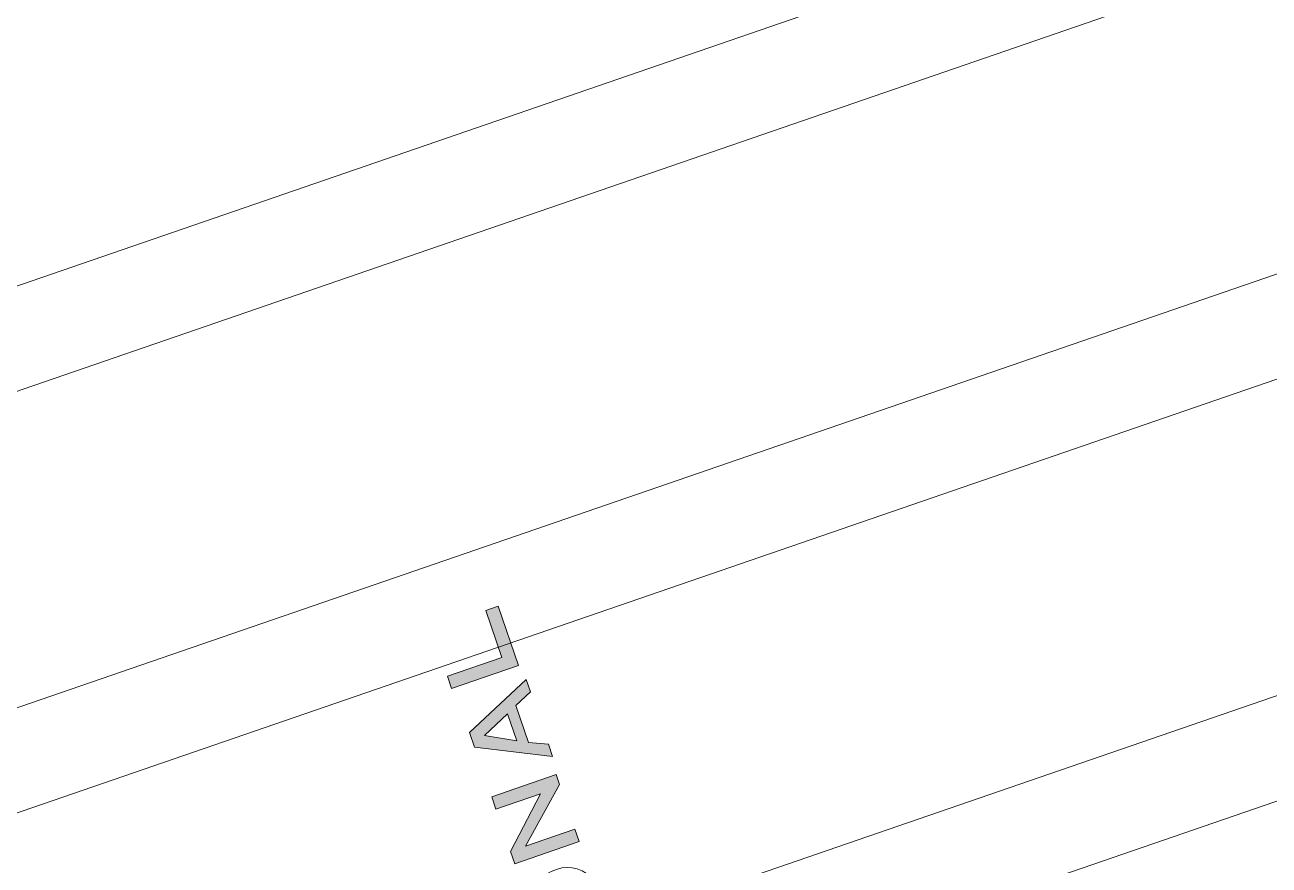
# Model space of a CAD drawing. Extents: x 760773 to 1075934, y 719259 to 1013331.
# Drawn here: x 838021 to 838645, y 827538 to 827959 of the extents above; entities that cross this region are included whole.
import ezdxf

# ---------------------------------------------------------------- set-up
doc = ezdxf.new("R2010")
doc.units = 0
doc.header["$MEASUREMENT"] = 0
doc.layers.add('63', color=7, linetype='Continuous')
doc.layers.add('EL THIN', color=2, linetype='Continuous')
doc.layers.add('72471 FF-FUR', color=9, linetype='Continuous', lineweight=30)

# ---------------------------------------------------------------- blocks, each defined once
blk = doc.blocks.new('AnonymousCell51')
at = {"layer": '63', "color": 7, "linetype": 'Continuous', "lineweight": 0, "flags": 128}
for points in [[(0.00774, 0.02708), (-0.00385, 0.02708), (-0.02897, -0.02509), (-0.01931, -0.02509), (-0.01351, -0.01156), (0.01547, -0.01156), (0.02126, -0.02509), (0.03092, -0.02509), (0.00774, 0.02708)], [(0.0116, -0.00384), (0.00194, 0.01742), (-0.00965, -0.00384), (0.0116, -0.00384)]]:
    blk.add_lwpolyline(points, dxfattribs=at)
blk = doc.blocks.new('DGN_COMPLEXSHAPE49')
at = {"layer": '63', "color": 7, "linetype": 'Continuous', "lineweight": 0}
for p, q in [((39.39235, 711.98866), (39.39235, 711.98866)), ((39.4139, 711.98866), (39.4139, 711.98866)), ((39.37536, 711.96544), (39.37534, 711.96544)), ((39.4309, 711.96477), (39.43091, 711.96477)), ((39.39235, 711.94154), (39.39235, 711.94154)), ((39.4139, 711.94154), (39.4139, 711.94154))]:
    blk.add_line(p, q, dxfattribs=at)
for centre, major_axis, start_param, end_param in [((39.39815, 711.96563), (0, 0.02382), 0.256992, 1.57879), ((39.40313, 711.94987), (0, 0.04039), 6.00099, 6.565381), ((39.4081, 711.96563), (0, -0.02382), 1.534735, 2.8846), ((39.39815, 711.96458), (0, 0.02382), 1.534735, 2.8846), ((39.4081, 711.96458), (0, -0.02382), 0.256992, 1.57879), ((39.40313, 711.98034), (0, 0.04039), 2.859397, 3.423788)]:
    blk.add_ellipse(centre, major_axis=major_axis, ratio=0.957667, start_param=start_param, end_param=end_param, dxfattribs=at)
blk = doc.blocks.new('A$C0F23593D')
h = blk.add_hatch(color=7)
h.paths.add_polyline_path([(2.782, -27.824), (2.782, -27.605), (1.796, -27.13), (1.796, -27.313), (2.052, -27.423), (2.052, -27.97), (1.796, -28.08), (1.796, -28.262)])
h.paths.add_polyline_path([(2.198, -27.897), (2.599, -27.715), (2.198, -27.496)])
at = {"layer": '63'}
for points in [[(2.782, -25.889), (1.833, -25.889), (1.833, -26.071), (2.563, -26.071), (1.833, -26.729), (1.833, -26.875), (2.782, -26.875), (2.782, -26.692), (2.125, -26.692), (2.782, -26.071)], [(1.833, -28.481), (1.833, -29.358), (2.015, -29.358), (2.015, -28.664), (2.819, -28.664), (2.819, -28.481)]]:
    blk.add_hatch(color=7, dxfattribs=at).paths.add_polyline_path(points)
at = {"layer": '63', "color": 7, "linetype": 'Continuous', "lineweight": 0, "flags": 128}
for points in [[(2.782, -25.889), (1.833, -25.889), (1.833, -26.071), (2.563, -26.071), (1.833, -26.729), (1.833, -26.875), (2.782, -26.875), (2.782, -26.692), (2.125, -26.692), (2.782, -26.071), (2.782, -25.889)], [(1.833, -28.481), (1.833, -29.358), (2.015, -29.358), (2.015, -28.664), (2.819, -28.664), (2.819, -28.481), (1.833, -28.481)]]:
    blk.add_lwpolyline(points, dxfattribs=at)
at = {"color": 7, "linetype": 'Continuous', "lineweight": 0, "xscale": 18.89999999999984, "yscale": 18.89999999999984, "zscale": 18.89999999999984, "rotation": 269.9999999998089}
blk.add_blockref('AnonymousCell51', (2.27, -27.678), dxfattribs=at)
at = {"layer": '63', "color": 7, "linetype": 'Continuous', "lineweight": 0, "xscale": 18.89999999999984, "yscale": 18.89999999999984, "zscale": 18.89999999999984, "rotation": 269.9999999998089}
blk.add_blockref('DGN_COMPLEXSHAPE49', (-13453.876, 719.619), dxfattribs=at)

msp = doc.modelspace()

# ---------------------------------------------------------------- linework, layer by layer
at = {"layer": 'EL THIN', "lineweight": 0}
for points in [[(837096.46338, 827458.52562), (837080.18501, 827505.80156), (839916.74074, 828482.50603), (839933.01915, 828435.2301), (837096.46342, 827458.52563)], [(837161.57701, 827269.4219), (837145.29864, 827316.69785), (839981.85437, 828293.40231), (839998.13278, 828246.12638), (837161.57705, 827269.42192)], [(837226.69064, 827080.31819), (837210.41227, 827127.59413), (840046.968, 828104.2986), (840063.24641, 828057.02267), (837226.69068, 827080.3182)]]:
    msp.add_lwpolyline(points, dxfattribs=at)

# ---------------------------------------------------------------- block references
at = {"layer": '72471 FF-FUR', "lineweight": 0, "xscale": 36.00000000000003, "yscale": 36.00000000000003, "zscale": 36.00000000000003, "rotation": 199.0000000025342}
msp.add_blockref('A$C0F23593D', (838664.51398, 826689.7885), dxfattribs=at)

doc.saveas('drawing.dxf')
